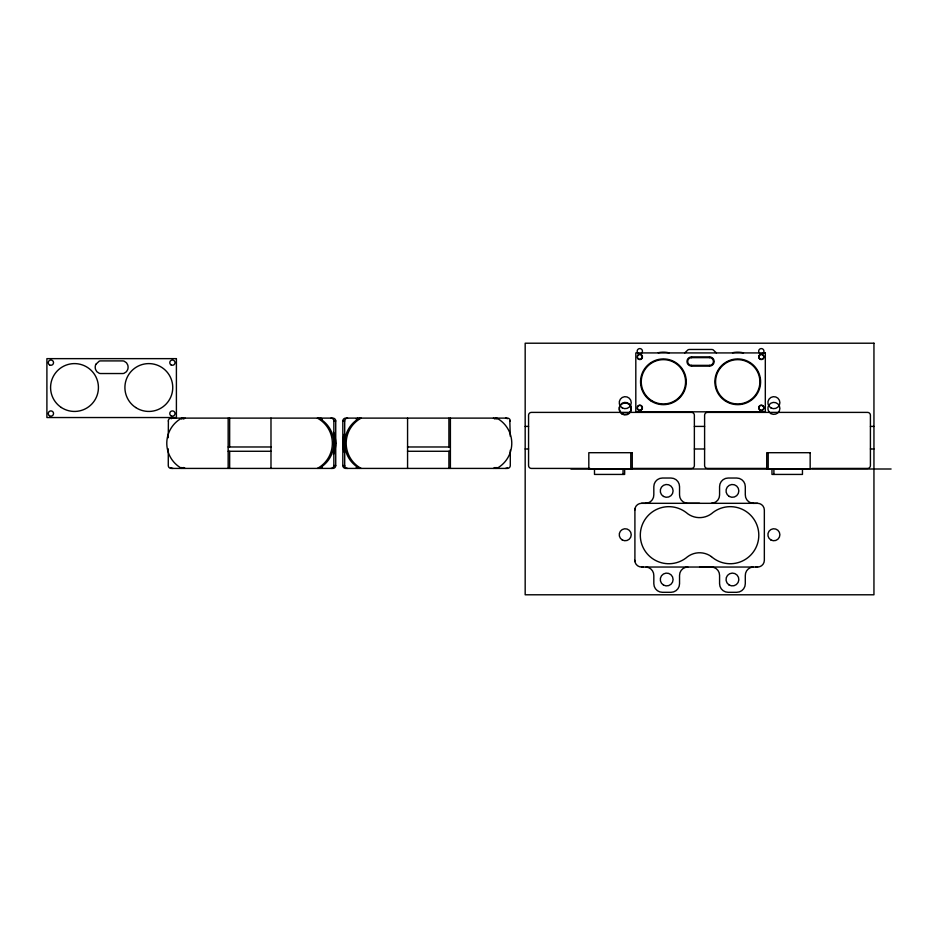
<?xml version="1.0" encoding="UTF-8"?>
<svg xmlns="http://www.w3.org/2000/svg" width="938" height="938" viewBox="0 0 938 938"><rect width="100%" height="100%" fill="white"/><g stroke="black" fill="none" stroke-linecap="round" stroke-linejoin="round"><path stroke-width="1.41" d="M634.909 561.522L634.909 508.818M684.752 352.887L688.14 349.722A4.901 4.901 0 0 1 689.665 349.475L711.461 349.475A4.901 4.901 0 0 1 712.986 349.722L716.374 352.887M646.2 503.319L641.533 503.307A6.742 6.742 0 0 0 634.792 510.061M752.968 567.021L752.921 567.021A8.36 8.36 0 0 0 745.3 575.604L745.3 583.741A8.583 8.583 0 0 1 736.717 592.312L728.146 592.312A8.571 8.571 0 0 1 719.575 583.741L719.575 575.311A8.266 8.266 0 0 0 711.309 567.044L699.56 567.044M711.309 503.296A8.266 8.266 0 0 0 719.575 495.03L719.575 486.611A8.571 8.571 0 0 1 728.146 478.028L736.717 478.028A8.583 8.583 0 0 1 745.3 486.611L745.3 494.736A8.36 8.36 0 0 0 753.66 503.354L757.599 503.307A6.742 6.742 0 0 1 764.341 510.061L764.341 560.303A6.742 6.742 0 0 1 757.599 567.044L641.533 567.033A6.742 6.742 0 0 1 634.792 560.279M641.533 567.044L643.245 567.021M645.461 503.354L645.508 503.354A8.36 8.36 0 0 0 653.821 494.736L653.821 486.611A8.583 8.583 0 0 1 662.404 478.028L670.975 478.028A8.571 8.571 0 0 1 679.546 486.611L679.546 495.03A8.266 8.266 0 0 0 687.812 503.296L699.56 503.296M691.552 357.648L709.562 357.648A3.858 3.858 0 0 1 713.431 361.505A3.858 3.858 0 0 1 709.562 365.363L691.552 365.363A3.858 3.858 0 0 1 687.695 361.505A3.858 3.858 0 0 1 691.552 357.648L691.552 357.003M168.277 437.694L168.394 420.963M331.008 418.114A2.861 2.849 0 0 1 333.869 420.963L335.734 420.963L335.734 465.565A2.861 2.849 0 0 1 332.873 468.414L171.138 468.425A2.861 2.849 0 0 1 168.277 465.565L168.277 448.845M510.284 450.228L510.284 465.565A2.861 2.849 0 0 1 507.423 468.414L345.676 468.425A2.861 2.849 0 0 1 342.827 465.565L342.827 420.963L344.703 420.963A2.861 2.849 0 0 1 347.552 418.114M509.815 420.963L510.284 436.299M525.174 426.403L528.563 426.403M694.366 426.403L704.602 426.403M870.417 426.403L873.946 426.403M333.858 443.264L335.734 443.264M342.827 443.264L344.703 443.264M228.157 446.98L271.059 446.98M407.502 446.98L450.392 446.98M525.174 448.985L528.563 448.985M694.366 448.985L704.602 448.985M870.417 448.985L873.946 448.985M228.157 451.272L271.059 451.272M407.502 451.272L450.392 451.272M331.008 468.414A2.861 2.849 0 0 0 333.869 465.565L335.734 465.565M342.827 465.565L344.703 465.565A2.861 2.849 0 0 0 347.552 468.414M590.025 468.425L531.412 468.425A2.861 2.861 0 0 1 528.563 465.565L528.563 415.253A2.861 2.861 0 0 1 531.412 412.392L691.505 412.392A2.861 2.861 0 0 1 694.366 415.253L694.366 465.565A2.861 2.861 0 0 1 691.505 468.425L632.904 468.425M766.065 468.425L707.463 468.425A2.861 2.861 0 0 1 704.602 465.565L704.602 415.253A2.861 2.861 0 0 1 707.463 412.392L867.556 412.392A2.861 2.861 0 0 1 870.417 415.253L870.417 465.565A2.861 2.861 0 0 1 867.556 468.425L811.851 468.425M570.914 469L891.1 469M641.533 503.319L757.587 503.319M755.876 567.021L757.599 567.044M753.566 503.354L752.921 503.319M646.153 567.021L646.247 567.033A8.36 8.36 0 0 1 653.821 575.604L653.821 583.741A8.583 8.583 0 0 0 662.404 592.312L670.975 592.312A8.571 8.571 0 0 0 679.546 583.741L679.546 575.311A8.266 8.266 0 0 1 687.812 567.044M802.459 468.707L802.459 474.429L771.974 474.429L771.974 468.707M773.897 468.707L773.897 474.429M768.199 452.702L768.199 468.707M709.562 357.003L709.562 357.648M709.562 365.363L709.562 366.008M691.552 365.363L691.552 366.008M630.782 452.702L630.782 468.707M624.649 468.707L624.649 474.429L594.493 474.429L594.493 468.707M623.043 468.707L623.043 474.429M450.392 418.114L450.392 468.425M448.903 418.114L448.903 446.98M448.903 451.272L448.903 468.425M407.573 418.114L407.573 468.425M344.703 420.963L344.703 465.565M333.858 420.963L333.858 465.565M270.988 418.114L270.988 468.425M229.658 418.114L229.658 446.98M229.658 451.272L229.658 468.425M228.157 418.114L228.157 468.425M637.336 406.904A2.638 2.638 0 0 1 641.791 406.084A2.638 2.638 0 0 1 640.384 410.387M639.259 410.398A2.638 2.638 0 0 1 637.348 408.745M760.741 410.387A2.638 2.638 0 0 1 759.135 406.33A2.638 2.638 0 0 1 763.497 406.353A2.638 2.638 0 0 1 761.855 410.398M637.348 355.994A2.638 2.638 0 0 1 641.404 354.822A2.638 2.638 0 0 1 641.381 359.043A2.638 2.638 0 0 1 637.336 357.835M493.423 418.114A28.586 28.55 -90 0 1 495.018 419.04M495.018 467.499A28.586 28.55 -90 0 1 493.423 468.425M495.287 418.114A28.586 28.55 -90 0 1 496.882 419.04M496.882 467.499A28.586 28.55 -90 0 1 495.287 468.425M496.788 418.114A28.586 28.55 -90 0 1 496.788 468.425M357.812 468.425A28.586 28.55 -90 0 1 356.217 467.499M344.387 452.585A28.586 28.55 -90 0 1 344.387 433.954M356.217 419.04A28.586 28.55 -90 0 1 357.812 418.114M361.177 468.425A28.586 28.55 -90 0 1 361.177 418.114M359.688 468.425A28.586 28.55 -90 0 1 359.688 418.114M505.559 418.114A2.861 2.849 0 0 1 507.352 418.747M510.284 420.963A2.861 2.849 0 0 0 507.423 418.114L345.676 418.114A2.861 2.849 0 0 0 342.827 420.963M507.575 467.581A2.861 2.849 0 0 1 505.559 468.414M320.737 418.114A28.586 28.55 -90 0 1 322.332 419.04M333.471 432.125A28.586 28.55 -90 0 1 333.471 454.402M322.332 467.499A28.586 28.55 -90 0 1 320.737 468.425M318.873 418.114A28.586 28.55 -90 0 1 318.873 468.425M317.372 418.114A28.586 28.55 -90 0 1 317.372 468.425M185.138 468.425A28.586 28.55 -90 0 1 183.543 467.499M183.543 419.04A28.586 28.55 -90 0 1 185.138 418.114M181.773 468.425A28.586 28.55 -90 0 1 181.773 418.114M183.262 468.425A28.586 28.55 -90 0 1 181.679 467.499M181.679 419.04A28.586 28.55 -90 0 1 183.262 418.114M335.734 420.963A2.861 2.849 0 0 0 332.873 418.114L171.138 418.114A2.861 2.849 0 0 0 168.277 420.963M173.002 468.414A2.861 2.849 0 0 1 170.986 467.581M171.208 418.747A2.861 2.849 0 0 1 173.002 418.114M658.206 352.735A23.931 23.931 0 0 1 669.157 352.864M732.543 352.735A23.931 23.931 0 0 1 743.494 352.864M638.121 353.239A2.638 2.638 0 0 1 637.852 349.452A2.638 2.638 0 0 1 641.639 349.311A2.638 2.638 0 0 1 641.651 353.098M759.475 353.098A2.638 2.638 0 0 1 759.487 349.311A2.638 2.638 0 0 1 763.274 349.452A2.638 2.638 0 0 1 763.004 353.239M95.84 364.319L95.606 364.894A7.117 7.117 0 0 0 95.606 369.549L96.837 371.683L99.229 373.289A4.901 4.901 0 0 0 100.753 373.535L122.55 373.535A4.901 4.901 0 0 0 124.074 373.289L126.466 371.683L127.697 369.549A7.117 7.117 0 0 0 127.697 364.894L126.466 362.76L124.074 361.153A4.901 4.901 0 0 0 122.55 360.907L100.753 360.907A4.901 4.901 0 0 0 99.229 361.153L95.84 364.319M873.946 343.214L525.174 343.214L525.174 594.786L873.946 594.786L873.946 343.214M765.314 352.923L635.812 352.923L635.812 411.817L765.314 411.817L765.314 352.923M709.562 356.932L691.552 356.932A4.573 4.573 0 0 0 686.979 361.505A4.573 4.573 0 0 0 691.552 366.078L709.562 366.078A4.573 4.573 0 0 0 714.146 361.505A4.573 4.573 0 0 0 709.562 356.932M176.403 358.644L46.9 358.644L46.9 417.539L176.403 417.539L176.403 358.644M632.247 452.702L588.818 452.702L588.818 468.707L632.247 468.707L632.247 452.702M810.162 452.702L766.733 452.702L766.733 468.707L810.162 468.707L810.162 452.702M622.234 539.948A6.003 6.003 0 0 0 631.239 534.742A6.003 6.003 0 0 0 622.234 529.548A6.003 6.003 0 0 0 622.234 539.948M638.52 409.871A2.427 2.427 0 0 0 642.237 407.901A2.427 2.427 0 0 0 638.672 405.673A2.427 2.427 0 0 0 638.52 409.871M760.015 409.871A2.427 2.427 0 0 0 763.743 407.901A2.427 2.427 0 0 0 760.179 405.673A2.427 2.427 0 0 0 760.015 409.871M638.52 358.984A2.427 2.427 0 0 0 642.237 357.015A2.427 2.427 0 0 0 638.672 354.787A2.427 2.427 0 0 0 638.52 358.984M760.015 358.984A2.427 2.427 0 0 0 763.743 357.015A2.427 2.427 0 0 0 760.179 354.787A2.427 2.427 0 0 0 760.015 358.984M725.965 400.573A22.16 22.16 0 0 0 759.874 382.61A22.16 22.16 0 0 0 727.372 362.22A22.16 22.16 0 0 0 725.965 400.573M725.59 401.171A22.875 22.875 0 0 0 760.589 382.634A22.875 22.875 0 0 0 727.032 361.587A22.875 22.875 0 0 0 725.59 401.171M651.64 400.573A22.16 22.16 0 0 0 685.549 382.61A22.16 22.16 0 0 0 653.036 362.22A22.16 22.16 0 0 0 651.64 400.573M651.253 401.171A22.875 22.875 0 0 0 686.264 382.634A22.875 22.875 0 0 0 652.707 361.587A22.875 22.875 0 0 0 651.253 401.171M729.236 496.437A6.402 6.402 0 0 0 738.839 490.891A6.402 6.402 0 0 0 729.236 485.333A6.402 6.402 0 0 0 729.236 496.437M728.849 584.808A6.402 6.402 0 0 0 738.827 579.965A6.402 6.402 0 0 0 729.635 573.739A6.402 6.402 0 0 0 728.849 584.808M663.483 585.054A6.402 6.402 0 0 0 673.097 579.508A6.402 6.402 0 0 0 663.483 573.962A6.402 6.402 0 0 0 663.483 585.054M663.483 496.437A6.402 6.402 0 0 0 673.097 490.891A6.402 6.402 0 0 0 663.483 485.333A6.402 6.402 0 0 0 663.483 496.437M711.414 556.621A20.085 20.085 0 0 0 687.484 556.797A28.539 28.539 0 0 1 648.545 555.261A28.539 28.539 0 0 1 647.455 516.31A28.539 28.539 0 0 1 686.229 512.57A20.085 20.085 0 0 0 711.473 513.719A28.539 28.539 0 0 1 750.904 515.49A28.539 28.539 0 0 1 750.846 554.968A28.539 28.539 0 0 1 711.414 556.621M622.234 414.162A6.003 6.003 0 0 0 631.239 408.956A6.003 6.003 0 0 0 622.234 403.762A6.003 6.003 0 0 0 622.234 414.162M770.884 539.948A6.003 6.003 0 0 0 779.888 534.742A6.003 6.003 0 0 0 770.884 529.548A6.003 6.003 0 0 0 770.884 539.948M622.234 413.588A6.003 6.003 0 0 0 631.239 408.393A6.003 6.003 0 0 0 622.234 403.188A6.003 6.003 0 0 0 622.234 413.588M770.884 413.588A6.003 6.003 0 0 0 779.888 408.393A6.003 6.003 0 0 0 770.884 403.188A6.003 6.003 0 0 0 770.884 413.588M61.322 407.491A23.931 23.931 0 0 0 98.384 388.953A23.931 23.931 0 0 0 63.796 366.125A23.931 23.931 0 0 0 61.322 407.491M135.647 407.491A23.931 23.931 0 0 0 172.709 388.953A23.931 23.931 0 0 0 138.121 366.125A23.931 23.931 0 0 0 135.647 407.491M49.573 364.929A2.638 2.638 0 0 0 53.536 362.654A2.638 2.638 0 0 0 49.597 360.356A2.638 2.638 0 0 0 49.573 364.929M170.939 364.835A2.638 2.638 0 0 0 175.031 362.818A2.638 2.638 0 0 0 171.244 360.286A2.638 2.638 0 0 0 170.939 364.835M171.068 415.815A2.638 2.638 0 0 0 175.031 413.541A2.638 2.638 0 0 0 171.091 411.243A2.638 2.638 0 0 0 171.068 415.815M49.433 415.722A2.638 2.638 0 0 0 53.536 413.705A2.638 2.638 0 0 0 49.737 411.172A2.638 2.638 0 0 0 49.433 415.722M759.839 359.113A2.638 2.638 0 0 0 763.942 357.108A2.638 2.638 0 0 0 760.143 354.564A2.638 2.638 0 0 0 759.839 359.113M770.884 407.866A6.003 6.003 0 0 0 779.888 402.672A6.003 6.003 0 0 0 770.884 397.466A6.003 6.003 0 0 0 770.884 407.866M622.234 407.866A6.003 6.003 0 0 0 631.239 402.672A6.003 6.003 0 0 0 622.234 397.466A6.003 6.003 0 0 0 622.234 407.866"/></g></svg>
